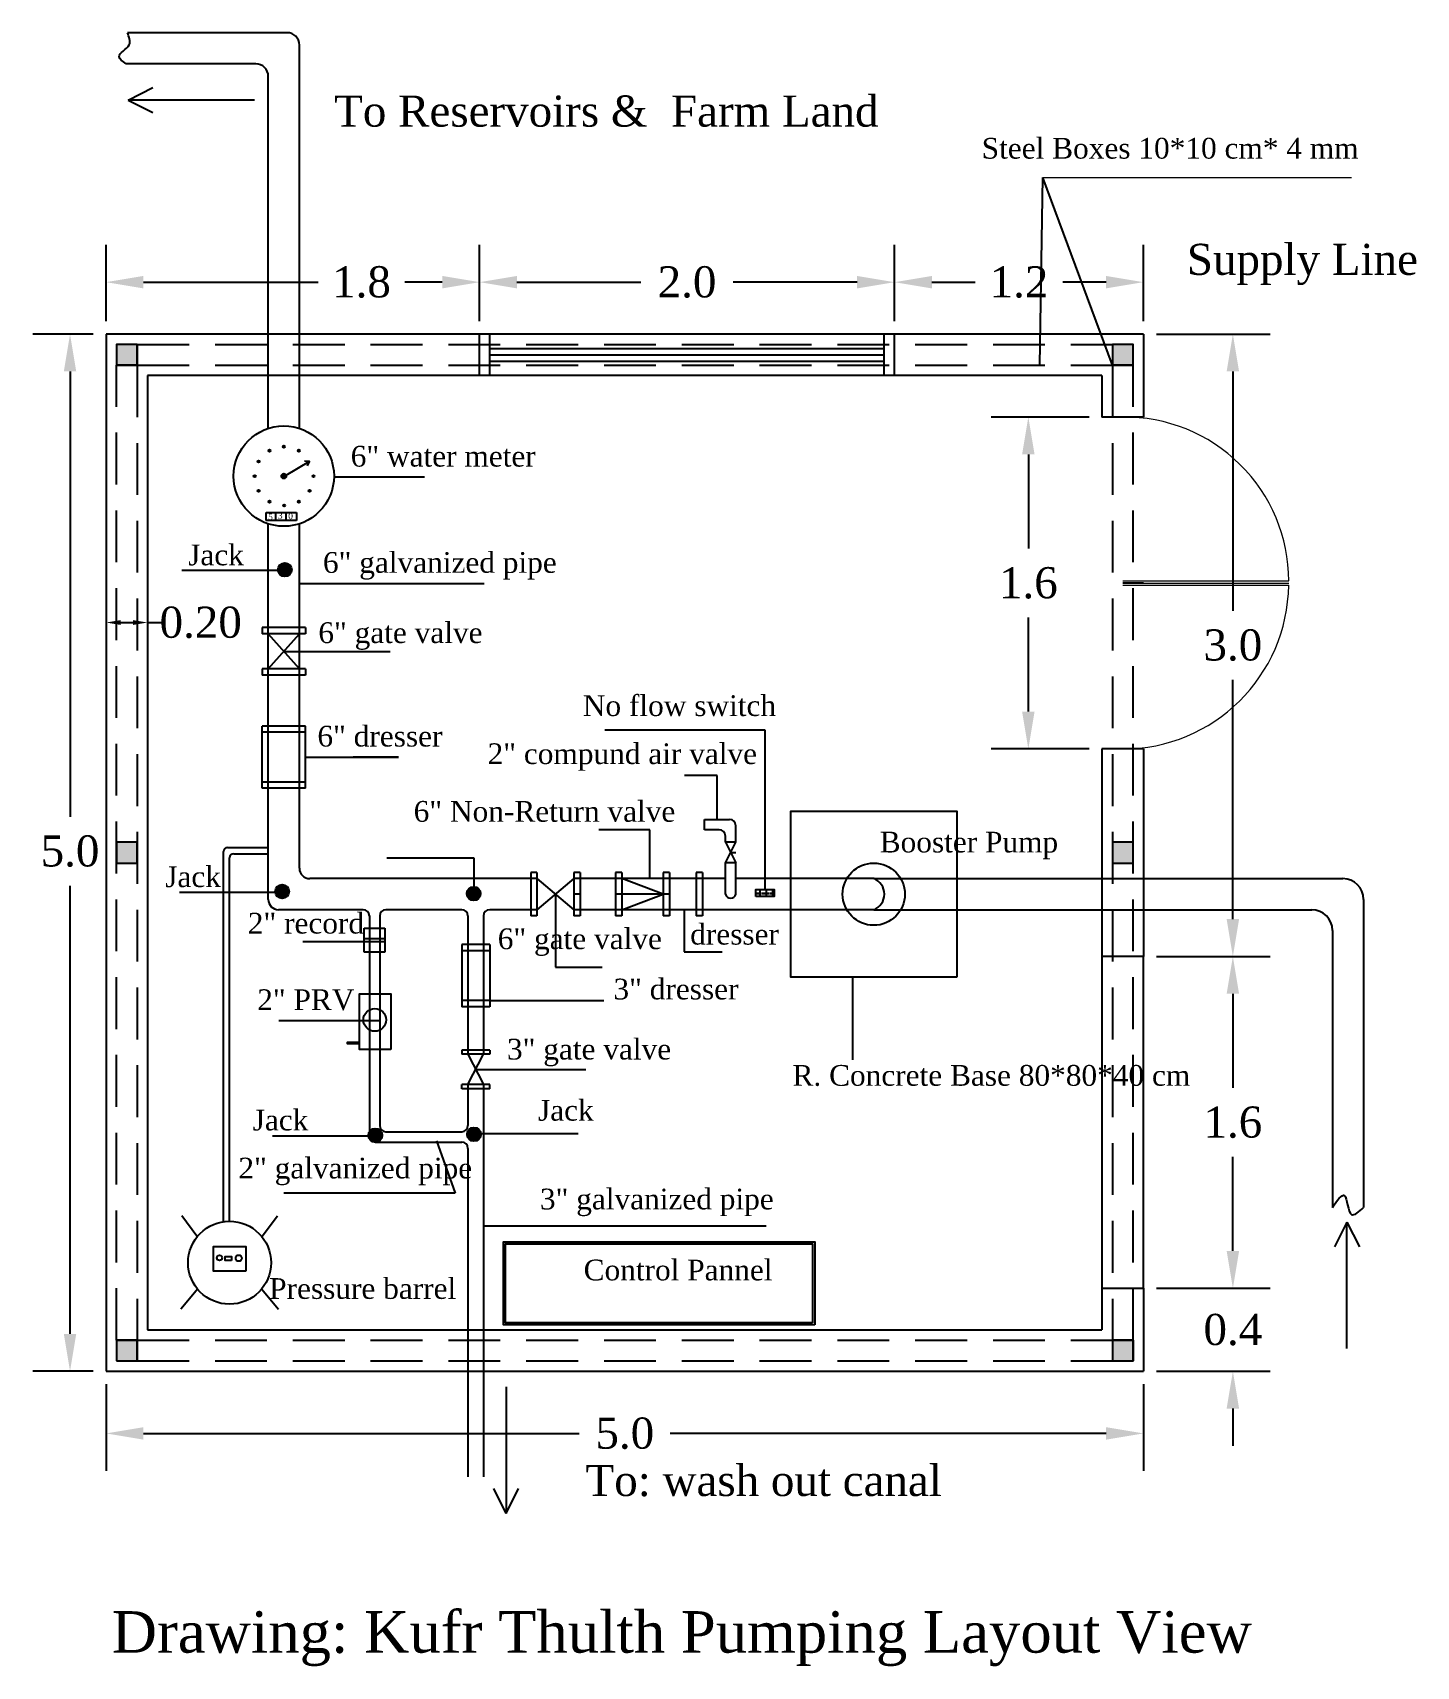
# Model space of a CAD drawing. Header units: inches. Extents: x 159761.98 to 159768.64, y 183476.07 to 183483.94.
import ezdxf

# ---------------------------------------------------------------- set-up
doc = ezdxf.new("R2010")
doc.units = ezdxf.units.IN
doc.header["$MEASUREMENT"] = 0
doc.header["$PDSIZE"] = 2
doc.linetypes.add('HIDDEN', pattern=[0.375, 0.25, -0.125])
doc.layers.add('DIM6', color=180, linetype='Continuous')
doc.styles.add('ATT', font='TXT')
doc.styles.get("Standard").update_dxf_attribs({"font": 'times.ttf', "height": 0.15})
doc.styles.add('style13', font='times.ttf', dxfattribs={"height": 0.04})
doc.dimstyles.new('Copy of dss', dxfattribs={"dimtxt": 0.18, "dimasz": 0.07, "dimexe": 0.18, "dimexo": 0.0625, "dimgap": 0.09, "dimtad": 0, "dimtoh": 1, "dimrnd": 0.05, "dimzin": 0, "dimdsep": 46, "dimtxsty": 'ATT', "dimcen": 0.09, "dimse1": 1, "dimse2": 1, "dimclrd": 8, "dimclrt": 2, "dimadec": 0, "dimazin": 0, "dimtfac": 1, "dimtofl": 0, "dimtmove": 0, "dimatfit": 3, "dimfxl": 0.18, "dimtolj": 1, "dimtzin": 0, "dimarcsym": 0})
doc.dimstyles.get("Standard").update_dxf_attribs({"dimtxt": 0.15, "dimasz": 0.18, "dimexe": 0.18, "dimexo": 0.0625, "dimgap": 0.09, "dimtad": 0, "dimtih": 1, "dimtoh": 1, "dimdec": 1, "dimzin": 0, "dimdsep": 46, "dimtxsty": 'Standard', "dimcen": 0.09, "dimadec": 0, "dimazin": 0, "dimtfac": 1, "dimtdec": 1, "dimtofl": 0, "dimtmove": 0, "dimatfit": 3, "dimfxl": 1, "dimtolj": 1, "dimtzin": 0, "dimarcsym": 0})

# ---------------------------------------------------------------- blocks, each defined once
blk = doc.blocks.new('*D49')
at = {"layer": 'DEFPOINTS', "color": 0, "linetype": 'Continuous', "lineweight": 0, "transparency": 16777216}
for p in [(159762.3291, 183481.145), (159762.5291, 183481.145), (159762.5291, 183481.0992)]:
    blk.add_point(p, dxfattribs=at)
at = {"layer": 'DIM6', "color": 0, "linetype": 'Continuous', "lineweight": -2, "transparency": 16777216}
for p, q in [((159762.3291, 183481.143), (159762.3291, 183481.0977)), ((159762.5291, 183481.143), (159762.5291, 183481.0977))]:
    blk.add_line(p, q, dxfattribs=at)
at = {"layer": 'DIM6', "color": 7, "linetype": 'Continuous', "lineweight": -2, "transparency": 16777216}
for p, q in [((159762.3991, 183481.0992), (159762.4591, 183481.0992)), ((159762.5291, 183481.0992), (159762.5991, 183481.0992))]:
    blk.add_line(p, q, dxfattribs=at)
at = {"layer": 'DIM6', "color": 7, "linetype": 'Continuous', "lineweight": 0, "transparency": 16777216}
for points in [[(159762.3991, 183481.1109), (159762.3991, 183481.0876), (159762.3291, 183481.0992)], [(159762.4591, 183481.1109), (159762.4591, 183481.0876), (159762.5291, 183481.0992)]]:
    blk.add_solid(points, dxfattribs=at)
at = {"layer": 'DIM6', "color": 7, "linetype": 'Continuous', "transparency": 16777216, "insert": (159762.785, 183481.0992), "char_height": 0.15, "attachment_point": 5}
blk.add_mtext('\\A1;0.20', dxfattribs=at)
blk = doc.blocks.new('*D67')
at = {"layer": 'DEFPOINTS', "color": 0, "linetype": 'Continuous', "lineweight": 0, "transparency": 16777216}
for p in [(159764.1291, 183482.74), (159762.3291, 183482.4896), (159764.1291, 183482.4896)]:
    blk.add_point(p, dxfattribs=at)
at = {"layer": 'DIM6', "color": 0, "linetype": 'Continuous', "lineweight": -2, "transparency": 16777216}
for p, q in [((159762.3291, 183482.5521), (159762.3291, 183482.92)), ((159764.1291, 183482.5521), (159764.1291, 183482.92)), ((159762.5091, 183482.74), (159763.3509, 183482.74)), ((159763.9491, 183482.74), (159763.7691, 183482.74))]:
    blk.add_line(p, q, dxfattribs=at)
at = {"layer": 'DIM6', "color": 0, "linetype": 'Continuous', "lineweight": 0, "transparency": 16777216}
for points in [[(159762.5091, 183482.77), (159762.5091, 183482.71), (159762.3291, 183482.74)], [(159763.9491, 183482.77), (159763.9491, 183482.71), (159764.1291, 183482.74)]]:
    blk.add_solid(points, dxfattribs=at)
at = {"layer": 'DIM6', "color": 0, "linetype": 'Continuous', "transparency": 16777216, "insert": (159763.56, 183482.74), "char_height": 0.15, "attachment_point": 5}
blk.add_mtext('\\A1;1.8', dxfattribs=at)
blk = doc.blocks.new('*D68')
at = {"layer": 'DEFPOINTS', "color": 0, "linetype": 'Continuous', "lineweight": 0, "transparency": 16777216}
for p in [(159766.1291, 183482.74), (159764.1291, 183482.4896), (159766.1291, 183482.4896)]:
    blk.add_point(p, dxfattribs=at)
at = {"layer": 'DIM6', "color": 0, "linetype": 'Continuous', "lineweight": -2, "transparency": 16777216}
for p, q in [((159764.1291, 183482.5521), (159764.1291, 183482.92)), ((159766.1291, 183482.5521), (159766.1291, 183482.92)), ((159764.3091, 183482.74), (159764.907, 183482.74)), ((159765.9491, 183482.74), (159765.3512, 183482.74))]:
    blk.add_line(p, q, dxfattribs=at)
at = {"layer": 'DIM6', "color": 0, "linetype": 'Continuous', "lineweight": 0, "transparency": 16777216}
for points in [[(159764.3091, 183482.77), (159764.3091, 183482.71), (159764.1291, 183482.74)], [(159765.9491, 183482.77), (159765.9491, 183482.71), (159766.1291, 183482.74)]]:
    blk.add_solid(points, dxfattribs=at)
at = {"layer": 'DIM6', "color": 0, "linetype": 'Continuous', "transparency": 16777216, "insert": (159765.1291, 183482.74), "char_height": 0.15, "attachment_point": 5}
blk.add_mtext('\\A1;2.0', dxfattribs=at)
blk = doc.blocks.new('*D69')
at = {"layer": 'DEFPOINTS', "color": 0, "linetype": 'Continuous', "lineweight": 0, "transparency": 16777216}
for p in [(159767.3291, 183482.74), (159766.1291, 183482.4896), (159767.3291, 183482.4896)]:
    blk.add_point(p, dxfattribs=at)
at = {"layer": 'DIM6', "color": 0, "linetype": 'Continuous', "lineweight": -2, "transparency": 16777216}
for p, q in [((159766.1291, 183482.5521), (159766.1291, 183482.92)), ((159767.3291, 183482.5521), (159767.3291, 183482.92)), ((159766.3091, 183482.74), (159766.5183, 183482.74)), ((159767.1491, 183482.74), (159766.94, 183482.74))]:
    blk.add_line(p, q, dxfattribs=at)
at = {"layer": 'DIM6', "color": 0, "linetype": 'Continuous', "lineweight": 0, "transparency": 16777216}
for points in [[(159766.3091, 183482.77), (159766.3091, 183482.71), (159766.1291, 183482.74)], [(159767.1491, 183482.77), (159767.1491, 183482.71), (159767.3291, 183482.74)]]:
    blk.add_solid(points, dxfattribs=at)
at = {"layer": 'DIM6', "color": 0, "linetype": 'Continuous', "transparency": 16777216, "insert": (159766.7291, 183482.74), "char_height": 0.15, "attachment_point": 5}
blk.add_mtext('\\A1;1.2', dxfattribs=at)
blk = doc.blocks.new('*D70')
at = {"layer": 'DEFPOINTS', "color": 0, "linetype": 'Continuous', "lineweight": 0, "transparency": 16777216}
for p in [(159762.3291, 183482.4896), (159762.1551, 183477.4896), (159762.3291, 183477.4896)]:
    blk.add_point(p, dxfattribs=at)
at = {"layer": 'DIM6', "color": 0, "linetype": 'Continuous', "lineweight": -2, "transparency": 16777216}
for p, q in [((159762.2666, 183482.4896), (159761.9751, 183482.4896)), ((159762.1551, 183482.3096), (159762.1551, 183480.1631)), ((159762.1551, 183477.6696), (159762.1551, 183479.8301)), ((159762.2666, 183477.4896), (159761.9751, 183477.4896))]:
    blk.add_line(p, q, dxfattribs=at)
at = {"layer": 'DIM6', "color": 0, "linetype": 'Continuous', "lineweight": 0, "transparency": 16777216}
for points in [[(159762.1251, 183482.3096), (159762.1851, 183482.3096), (159762.1551, 183482.4896)], [(159762.1251, 183477.6696), (159762.1851, 183477.6696), (159762.1551, 183477.4896)]]:
    blk.add_solid(points, dxfattribs=at)
at = {"layer": 'DIM6', "color": 0, "linetype": 'Continuous', "transparency": 16777216, "insert": (159762.1551, 183479.9966), "char_height": 0.15, "attachment_point": 5}
blk.add_mtext('\\A1;5.0', dxfattribs=at)
blk = doc.blocks.new('*D71')
at = {"layer": 'DEFPOINTS', "color": 0, "linetype": 'Continuous', "lineweight": 0, "transparency": 16777216}
for p in [(159767.3291, 183482.4896), (159767.3291, 183479.4896), (159767.76, 183479.4896)]:
    blk.add_point(p, dxfattribs=at)
at = {"layer": 'DIM6', "color": 0, "linetype": 'Continuous', "lineweight": -2, "transparency": 16777216}
for p, q in [((159767.3916, 183482.4896), (159767.94, 183482.4896)), ((159767.76, 183482.3096), (159767.76, 183481.1561)), ((159767.76, 183479.6696), (159767.76, 183480.8231)), ((159767.3916, 183479.4896), (159767.94, 183479.4896))]:
    blk.add_line(p, q, dxfattribs=at)
at = {"layer": 'DIM6', "color": 0, "linetype": 'Continuous', "lineweight": 0, "transparency": 16777216}
for points in [[(159767.73, 183482.3096), (159767.79, 183482.3096), (159767.76, 183482.4896)], [(159767.73, 183479.6696), (159767.79, 183479.6696), (159767.76, 183479.4896)]]:
    blk.add_solid(points, dxfattribs=at)
at = {"layer": 'DIM6', "color": 0, "linetype": 'Continuous', "transparency": 16777216, "insert": (159767.76, 183480.9896), "char_height": 0.15, "attachment_point": 5}
blk.add_mtext('\\A1;3.0', dxfattribs=at)
blk = doc.blocks.new('*D72')
at = {"layer": 'DEFPOINTS', "color": 0, "linetype": 'Continuous', "lineweight": 0, "transparency": 16777216}
for p in [(159767.3291, 183479.4896), (159767.3291, 183477.8896), (159767.76, 183477.8896)]:
    blk.add_point(p, dxfattribs=at)
at = {"layer": 'DIM6', "color": 0, "linetype": 'Continuous', "lineweight": -2, "transparency": 16777216}
for p, q in [((159767.3916, 183479.4896), (159767.94, 183479.4896)), ((159767.76, 183479.3096), (159767.76, 183478.8561)), ((159767.76, 183478.0696), (159767.76, 183478.5231)), ((159767.3916, 183477.8896), (159767.94, 183477.8896))]:
    blk.add_line(p, q, dxfattribs=at)
at = {"layer": 'DIM6', "color": 0, "linetype": 'Continuous', "lineweight": 0, "transparency": 16777216}
for points in [[(159767.73, 183479.3096), (159767.79, 183479.3096), (159767.76, 183479.4896)], [(159767.73, 183478.0696), (159767.79, 183478.0696), (159767.76, 183477.8896)]]:
    blk.add_solid(points, dxfattribs=at)
at = {"layer": 'DIM6', "color": 0, "linetype": 'Continuous', "transparency": 16777216, "insert": (159767.76, 183478.6896), "char_height": 0.15, "attachment_point": 5}
blk.add_mtext('\\A1;1.6', dxfattribs=at)
blk = doc.blocks.new('*D73')
at = {"layer": 'DEFPOINTS', "color": 0, "linetype": 'Continuous', "lineweight": 0, "transparency": 16777216}
for p in [(159767.3291, 183477.8896), (159767.3291, 183477.4896), (159767.76, 183477.4896)]:
    blk.add_point(p, dxfattribs=at)
at = {"layer": 'DIM6', "color": 0, "linetype": 'Continuous', "lineweight": -2, "transparency": 16777216}
for p, q in [((159767.76, 183478.0696), (159767.76, 183478.2496)), ((159767.3916, 183477.8896), (159767.94, 183477.8896)), ((159767.3916, 183477.4896), (159767.94, 183477.4896)), ((159767.76, 183477.3096), (159767.76, 183477.1296))]:
    blk.add_line(p, q, dxfattribs=at)
at = {"layer": 'DIM6', "color": 0, "linetype": 'Continuous', "lineweight": 0, "transparency": 16777216}
for points in [[(159767.73, 183478.0696), (159767.79, 183478.0696), (159767.76, 183477.8896)], [(159767.73, 183477.3096), (159767.79, 183477.3096), (159767.76, 183477.4896)]]:
    blk.add_solid(points, dxfattribs=at)
at = {"layer": 'DIM6', "color": 0, "linetype": 'Continuous', "transparency": 16777216, "insert": (159767.76, 183477.6896), "char_height": 0.15, "attachment_point": 5}
blk.add_mtext('\\A1;0.4', dxfattribs=at)
blk = doc.blocks.new('*D74')
at = {"layer": 'DEFPOINTS', "color": 0, "linetype": 'Continuous', "lineweight": 0, "transparency": 16777216}
for p in [(159762.3291, 183477.4896), (159767.3291, 183477.4896), (159767.3291, 183477.19)]:
    blk.add_point(p, dxfattribs=at)
at = {"layer": 'DIM6', "color": 0, "linetype": 'Continuous', "lineweight": -2, "transparency": 16777216}
for p, q in [((159762.3291, 183477.4271), (159762.3291, 183477.01)), ((159767.3291, 183477.4271), (159767.3291, 183477.01)), ((159762.5091, 183477.19), (159764.6099, 183477.19)), ((159767.1491, 183477.19), (159765.0483, 183477.19))]:
    blk.add_line(p, q, dxfattribs=at)
at = {"layer": 'DIM6', "color": 0, "linetype": 'Continuous', "lineweight": 0, "transparency": 16777216}
for points in [[(159762.5091, 183477.22), (159762.5091, 183477.16), (159762.3291, 183477.19)], [(159767.1491, 183477.22), (159767.1491, 183477.16), (159767.3291, 183477.19)]]:
    blk.add_solid(points, dxfattribs=at)
at = {"layer": 'DIM6', "color": 0, "linetype": 'Continuous', "transparency": 16777216, "insert": (159764.8291, 183477.19), "char_height": 0.15, "attachment_point": 5}
blk.add_mtext('\\A1;5.0', dxfattribs=at)
blk = doc.blocks.new('*D75')
at = {"color": 0, "linetype": 'Continuous', "lineweight": -2, "transparency": 16777216}
for p, q in [((159767.0666, 183482.0896), (159766.5942, 183482.0896)), ((159766.7742, 183481.9096), (159766.7742, 183481.4561)), ((159766.7742, 183480.6696), (159766.7742, 183481.1231)), ((159767.0666, 183480.4896), (159766.5942, 183480.4896))]:
    blk.add_line(p, q, dxfattribs=at)
at = {"color": 0, "linetype": 'Continuous', "lineweight": 0, "transparency": 16777216}
for points in [[(159766.7442, 183481.9096), (159766.8042, 183481.9096), (159766.7742, 183482.0896)], [(159766.7442, 183480.6696), (159766.8042, 183480.6696), (159766.7742, 183480.4896)]]:
    blk.add_solid(points, dxfattribs=at)
at = {"layer": 'DEFPOINTS', "color": 0, "linetype": 'Continuous', "lineweight": 0, "transparency": 16777216}
for p in [(159767.1291, 183482.0896), (159766.7742, 183480.4896), (159767.1291, 183480.4896)]:
    blk.add_point(p, dxfattribs=at)
at = {"color": 0, "linetype": 'Continuous', "lineweight": 0, "transparency": 16777216, "insert": (159766.7742, 183481.2896), "char_height": 0.15, "attachment_point": 5}
blk.add_mtext('\\A1;1.6', dxfattribs=at)

msp = doc.modelspace()

# ---------------------------------------------------------------- hatches: boundary and pattern name
at = {"layer": 'DIM6', "linetype": 'Continuous'}
h = msp.add_hatch(color=7, dxfattribs=at)
h.dxf.hatch_style = 1
h.paths.add_polyline_path([(159762.4791, 183482.4396), (159762.3791, 183482.4396), (159762.3791, 183482.3396), (159762.4791, 183482.3396)])
h.paths.add_polyline_path([(159767.2791, 183482.4396), (159767.1791, 183482.4396), (159767.1791, 183482.3396), (159767.2791, 183482.3396)])
h.paths.add_polyline_path([(159767.2791, 183477.6396), (159767.1791, 183477.6396), (159767.1791, 183477.5396), (159767.2791, 183477.5396)])
h.paths.add_polyline_path([(159762.4791, 183477.6396), (159762.3791, 183477.6396), (159762.3791, 183477.5396), (159762.4791, 183477.5396)])
h = msp.add_hatch(color=7, dxfattribs=at)
edge = h.paths.add_edge_path()
edge.add_arc((159763.258, 183481.9277), 0.005, 0, 360)
edge = h.paths.add_edge_path()
edge.add_arc((159763.1161, 183481.9277), 0.005, 0, 360)
edge = h.paths.add_edge_path()
edge.add_arc((159763.1856, 183481.9469), 0.005, 0, 360)
edge = h.paths.add_edge_path()
edge.add_arc((159763.3289, 183481.8048), 0.005, 0, 360)
edge = h.paths.add_edge_path()
edge.add_arc((159763.3099, 183481.7339), 0.005, 0, 360)
edge = h.paths.add_edge_path()
edge.add_arc((159763.258, 183481.682), 0.005, 0, 360)
edge = h.paths.add_edge_path()
edge.add_arc((159763.187, 183481.663), 0.005, 0, 360)
edge = h.paths.add_edge_path()
edge.add_arc((159763.0641, 183481.7339), 0.005, 0, 360)
edge = h.paths.add_edge_path()
edge.add_arc((159763.0451, 183481.8048), 0.005, 0, 360)
edge = h.paths.add_edge_path()
edge.add_arc((159763.0641, 183481.8758), 0.005, 0, 360)
edge = h.paths.add_edge_path()
edge.add_arc((159763.1161, 183481.682), 0.005, 0, 360)
h = msp.add_hatch(color=7, dxfattribs=at)
edge = h.paths.add_edge_path()
edge.add_arc((159763.1856, 183481.805), 0.0119, 0, 360)
h = msp.add_hatch(color=7, dxfattribs=at)
edge = h.paths.add_edge_path()
edge.add_arc((159763.1903, 183481.3537), 0.0334, 0, 360)
h = msp.add_hatch(color=7, dxfattribs=at)
h.dxf.hatch_style = 1
h.paths.add_polyline_path([(159767.2791, 183480.0396), (159767.1791, 183480.0396), (159767.1791, 183479.9396), (159767.2791, 183479.9396)])
h.paths.add_polyline_path([(159762.4791, 183480.0396), (159762.3791, 183480.0396), (159762.3791, 183479.9396), (159762.4791, 183479.9396)])
h = msp.add_hatch(color=7, dxfattribs=at)
edge = h.paths.add_edge_path()
edge.add_arc((159763.1778, 183479.8024), 0.0334, 0, 360)
h = msp.add_hatch(color=7, dxfattribs=at)
edge = h.paths.add_edge_path()
edge.add_arc((159764.1008, 183479.7923), 0.0334, 0, 360)
h = msp.add_hatch(dxfattribs=at)
h.set_pattern_fill('INSUL', scale=0.08, angle=90, style=0)
h.set_pattern_definition([(90, (-23720.217836, 23710.24744), (0.03, 2e-18), []), (90, (-23720.207836, 23710.24744), (0.03, 2e-18), [0.01, -0.01]), (90, (-23720.197836, 23710.24744), (0.03, 2e-18), [0.01, -0.01])])
h.paths.add_polyline_path([(159765.4613, 183479.7787), (159765.4613, 183479.8125), (159765.5493, 183479.8125), (159765.5493, 183479.7787)])
h = msp.add_hatch(color=7, dxfattribs=at)
edge = h.paths.add_edge_path()
edge.add_arc((159764.1022, 183478.6319), 0.0334, 0, 360)
h = msp.add_hatch(color=7, dxfattribs=at)
edge = h.paths.add_edge_path()
edge.add_arc((159763.6265, 183478.6271), 0.0334, 0, 360)

# ---------------------------------------------------------------- linework, layer by layer
at = {"color": 7, "linetype": 'Continuous', "lineweight": 0}
for p, q in [((159766.8444, 183483.2448), (159768.3317, 183483.2448)), ((159767.2291, 183481.2996), (159768.0291, 183481.2996)), ((159767.2291, 183481.2896), (159768.0291, 183481.2896)), ((159767.2291, 183481.2796), (159768.0291, 183481.2796))]:
    msp.add_line(p, q, dxfattribs=at)
for centre, radius, start, end in [((159767.2391, 183481.2997), 0.79, 359.99541, 90.72528), ((159767.2292, 183481.2896), 0.8, 269.99552, 359.28378)]:
    msp.add_arc(centre, radius, start, end, dxfattribs=at)
at = {"layer": 'DIM6', "color": 7, "linetype": 'Continuous'}
for p, q in [((159763.2006, 183483.9428), (159762.4314, 183483.9428)), ((159763.2606, 183482.035), (159763.2606, 183483.8828)), ((159763.0506, 183483.7928), (159762.4251, 183483.7928)), ((159763.1106, 183482.035), (159763.1106, 183483.7328)), ((159762.4346, 183483.618), (159762.5549, 183483.6782)), ((159763.0444, 183483.618), (159762.4346, 183483.618)), ((159762.4346, 183483.618), (159762.5549, 183483.5578)), ((159766.83, 183482.3396), (159766.8444, 183483.2448)), ((159767.1791, 183482.3396), (159766.8444, 183483.2448)), ((159767.3291, 183482.4896), (159762.3291, 183482.4896)), ((159762.3291, 183482.4896), (159762.3291, 183477.4896)), ((159764.1291, 183482.2896), (159764.1291, 183482.4896)), ((159764.1791, 183482.2896), (159764.1791, 183482.4896)), ((159766.0791, 183482.2896), (159766.0791, 183482.4896)), ((159766.1291, 183482.2896), (159766.1291, 183482.4896)), ((159767.3291, 183482.4896), (159766.3291, 183482.4896)), ((159767.3291, 183482.4896), (159767.3291, 183482.0896)), ((159762.3791, 183482.4396), (159762.3791, 183482.3396)), ((159762.4791, 183482.4396), (159762.3791, 183482.4396)), ((159762.4791, 183482.4396), (159762.4791, 183482.3396)), ((159764.1791, 183482.4196), (159766.0791, 183482.4196)), ((159764.1791, 183482.3896), (159766.0791, 183482.3896)), ((159767.2791, 183482.4396), (159767.1791, 183482.4396)), ((159762.4791, 183482.3396), (159762.3791, 183482.3396)), ((159762.5291, 183482.2896), (159762.5291, 183477.6896)), ((159767.1291, 183482.2896), (159762.5291, 183482.2896)), ((159764.1791, 183482.3596), (159766.0791, 183482.3596)), ((159767.1291, 183482.2896), (159767.1291, 183482.0896)), ((159767.2791, 183482.3396), (159767.1791, 183482.3396)), ((159767.3291, 183482.0896), (159767.1291, 183482.0896)), ((159763.1969, 183481.809), (159763.3085, 183481.876)), ((159763.3085, 183481.876), (159763.2852, 183481.8763)), ((159763.3085, 183481.876), (159763.2978, 183481.8553)), ((159763.4275, 183481.8017), (159763.8631, 183481.8017)), ((159763.1001, 183481.5904), (159763.1001, 183481.6301)), ((159763.1001, 183481.6301), (159763.246, 183481.6301)), ((159763.246, 183481.5904), (159763.1001, 183481.5904)), ((159763.146, 183481.6301), (159763.146, 183481.5904)), ((159763.196, 183481.6301), (159763.196, 183481.5904)), ((159763.246, 183481.6301), (159763.246, 183481.5904)), ((159763.1106, 183479.7646), (159763.1106, 183481.5751)), ((159763.2606, 183479.9146), (159763.2606, 183481.5751)), ((159763.186, 183481.3495), (159762.6946, 183481.3495)), ((159764.1507, 183481.286), (159763.2566, 183481.286)), ((159767.3291, 183481.2896), (159767.2291, 183481.2896)), ((159763.0806, 183481.0753), (159763.0806, 183481.0453)), ((159763.2906, 183481.0753), (159763.0806, 183481.0753)), ((159763.2906, 183481.0453), (159763.0806, 183481.0453)), ((159763.2606, 183480.8753), (159763.1106, 183481.0453)), ((159763.1106, 183480.8753), (159763.2606, 183481.0453)), ((159763.2906, 183481.0753), (159763.2906, 183481.0453)), ((159763.1856, 183480.9603), (159763.6983, 183480.9603)), ((159763.2906, 183480.8753), (159763.0806, 183480.8753)), ((159763.0806, 183480.8753), (159763.0806, 183480.8453)), ((159763.2906, 183480.8753), (159763.2906, 183480.8453)), ((159763.2906, 183480.8453), (159763.0806, 183480.8453)), ((159763.2906, 183480.5999), (159763.0806, 183480.5999)), ((159763.0806, 183480.2999), (159763.0806, 183480.5999)), ((159763.2906, 183480.5699), (159763.0806, 183480.5699)), ((159763.2906, 183480.2999), (159763.2906, 183480.5999)), ((159765.5053, 183480.5802), (159764.7333, 183480.5802)), ((159765.5053, 183479.8125), (159765.5053, 183480.5802)), ((159767.3291, 183480.4896), (159767.1291, 183480.4896)), ((159767.1291, 183480.4896), (159767.1291, 183479.4896)), ((159767.3291, 183480.4896), (159767.3291, 183479.4896)), ((159763.2906, 183480.4499), (159763.7379, 183480.4499)), ((159763.7379, 183480.4499), (159763.5191, 183480.4499)), ((159763.2906, 183480.3299), (159763.0806, 183480.3299)), ((159765.2739, 183480.3615), (159765.1176, 183480.3615)), ((159765.2739, 183480.1498), (159765.2739, 183480.3615)), ((159763.2906, 183480.2999), (159763.0806, 183480.2999)), ((159764.9492, 183480.0993), (159764.7032, 183480.0993)), ((159764.9492, 183479.8646), (159764.9492, 183480.0993)), ((159765.2136, 183480.0998), (159765.2136, 183480.1498)), ((159765.2136, 183480.1498), (159765.3342, 183480.1498)), ((159765.2842, 183480.0998), (159765.2136, 183480.0998)), ((159765.3642, 183480.0402), (159765.3642, 183480.1198)), ((159762.9142, 183480.0146), (159763.1106, 183480.0146)), ((159765.3142, 183480.0402), (159765.3142, 183480.0698)), ((159765.3642, 183480.0402), (159765.3142, 183480.0402)), ((159765.3142, 183480.0402), (159765.3642, 183479.9402)), ((159765.3142, 183479.9402), (159765.3642, 183480.0402)), ((159762.8942, 183478.25), (159762.8942, 183479.9946)), ((159762.9242, 183478.25), (159762.9242, 183479.9646)), ((159762.9442, 183479.9846), (159763.1106, 183479.9846)), ((159764.1032, 183479.963), (159763.6827, 183479.963)), ((159764.1032, 183479.7937), (159764.1032, 183479.963)), ((159765.3142, 183479.7896), (159765.3142, 183479.9402)), ((159765.3642, 183479.9402), (159765.3142, 183479.9402)), ((159765.3642, 183479.9402), (159765.3142, 183479.9402)), ((159765.3392, 183479.9902), (159765.3642, 183479.9902)), ((159765.3642, 183479.9902), (159765.3642, 183479.9902)), ((159765.3642, 183479.7896), (159765.3642, 183479.9402)), ((159764.4055, 183479.8646), (159763.3106, 183479.8646)), ((159764.3755, 183479.8946), (159764.3755, 183479.6846)), ((159764.4055, 183479.8946), (159764.3755, 183479.8946)), ((159764.4055, 183479.8946), (159764.4055, 183479.6846)), ((159764.4055, 183479.8646), (159764.5842, 183479.7146)), ((159764.5842, 183479.8646), (159764.4055, 183479.7146)), ((159764.6142, 183479.8946), (159764.5842, 183479.8946)), ((159764.5842, 183479.8946), (159764.5842, 183479.6846)), ((159765.3142, 183479.8646), (159764.5842, 183479.8646)), ((159764.6142, 183479.8946), (159764.6142, 183479.6846)), ((159764.8142, 183479.8946), (159764.7842, 183479.8946)), ((159764.7842, 183479.8946), (159764.7842, 183479.6846)), ((159764.8142, 183479.8946), (159764.8142, 183479.6846)), ((159765.0142, 183479.7896), (159764.8142, 183479.8646)), ((159765.0142, 183479.8946), (159765.0142, 183479.6846)), ((159765.0442, 183479.8946), (159765.0142, 183479.8946)), ((159765.0442, 183479.8946), (159765.0442, 183479.6846)), ((159765.1737, 183479.8946), (159765.1737, 183479.6846)), ((159765.2037, 183479.8946), (159765.1737, 183479.8946)), ((159765.2037, 183479.8946), (159765.2037, 183479.6846)), ((159766.0291, 183479.8646), (159765.3642, 183479.8646)), ((159766.0291, 183479.8646), (159768.29, 183479.8646)), ((159763.1736, 183479.7982), (159762.6822, 183479.7982)), ((159764.4948, 183479.7896), (159764.4948, 183479.438)), ((159764.6142, 183479.7896), (159764.5842, 183479.7896)), ((159765.0442, 183479.7896), (159764.7842, 183479.7896)), ((159764.8142, 183479.7146), (159765.0142, 183479.7896)), ((159763.5679, 183479.7146), (159763.1606, 183479.7146)), ((159764.0429, 183479.7146), (159763.6779, 183479.7146)), ((159764.4055, 183479.7146), (159764.1779, 183479.7146)), ((159766.0291, 183479.7146), (159764.5842, 183479.7146)), ((159765.1151, 183479.7146), (159765.1151, 183479.5119)), ((159766.0291, 183479.7146), (159768.14, 183479.7146)), ((159768.39, 183479.7646), (159768.39, 183478.2792)), ((159763.5726, 183479.5102), (159763.5726, 183479.6257)), ((159763.5726, 183479.6257), (159763.6725, 183479.6257)), ((159763.5979, 183479.6846), (159763.5979, 183478.6243)), ((159763.6479, 183479.6846), (159763.6479, 183478.6743)), ((159763.6725, 183479.6257), (159763.6725, 183479.5102)), ((159764.0729, 183479.6846), (159764.0729, 183479.018)), ((159764.1479, 183479.6846), (159764.1479, 183479.018)), ((159764.4055, 183479.6846), (159764.3755, 183479.6846)), ((159764.6142, 183479.6846), (159764.5842, 183479.6846)), ((159764.8142, 183479.6846), (159764.7842, 183479.6846)), ((159765.0442, 183479.6846), (159765.0142, 183479.6846)), ((159765.2037, 183479.6846), (159765.1737, 183479.6846)), ((159768.24, 183479.6146), (159768.24, 183478.2792)), ((159763.5726, 183479.5602), (159763.2772, 183479.5602)), ((159763.5726, 183479.5757), (159763.6725, 183479.5757)), ((159763.6725, 183479.5602), (159763.5726, 183479.5602)), ((159764.0429, 183479.5464), (159764.0429, 183479.2464)), ((159764.1779, 183479.5464), (159764.0429, 183479.5464)), ((159764.1779, 183479.5464), (159764.1779, 183479.2464)), ((159763.6725, 183479.5102), (159763.5726, 183479.5102)), ((159764.1779, 183479.5164), (159764.0429, 183479.5164)), ((159765.1151, 183479.5119), (159765.2981, 183479.5119)), ((159764.4948, 183479.438), (159764.7208, 183479.438)), ((159765.9289, 183478.9904), (159765.9289, 183479.3896)), ((159764.1779, 183479.2764), (159764.0429, 183479.2764)), ((159764.1779, 183479.2464), (159764.0429, 183479.2464)), ((159764.1779, 183479.2764), (159764.7283, 183479.2764)), ((159763.6479, 183479.1795), (159763.1621, 183479.1795)), ((159764.1779, 183479.038), (159764.0429, 183479.038)), ((159764.0429, 183479.038), (159764.0429, 183479.018)), ((159764.1779, 183479.018), (159764.0429, 183479.018)), ((159764.0729, 183479.018), (159764.1479, 183478.8716)), ((159764.0729, 183478.8716), (159764.1479, 183479.018)), ((159764.1779, 183479.038), (159764.1779, 183479.018)), ((159764.1104, 183478.9448), (159764.6419, 183478.9448)), ((159764.1779, 183478.8716), (159764.0429, 183478.8716)), ((159764.0429, 183478.8516), (159764.0429, 183478.8716)), ((159764.1779, 183478.8516), (159764.0429, 183478.8516)), ((159764.0729, 183478.8716), (159764.0729, 183478.6743)), ((159764.1479, 183478.8716), (159764.1479, 183476.98)), ((159764.1779, 183478.8516), (159764.1779, 183478.8716)), ((159763.6223, 183478.6229), (159763.1309, 183478.6229)), ((159763.6279, 183478.5943), (159764.0429, 183478.5943)), ((159763.6779, 183478.6443), (159764.0429, 183478.6443)), ((159763.9219, 183478.6001), (159764.0119, 183478.3479)), ((159764.1141, 183478.6366), (159764.6039, 183478.6366)), ((159764.0729, 183478.5643), (159764.0729, 183476.98)), ((159764.0119, 183478.3479), (159763.1859, 183478.3479)), ((159762.7662, 183478.1411), (159762.6932, 183478.239)), ((159762.8942, 183478.2109), (159762.8942, 183478.25)), ((159762.9242, 183478.2131), (159762.9242, 183478.25)), ((159763.082, 183478.1411), (159763.1551, 183478.239)), ((159768.31, 183478.209), (159768.2498, 183478.0888)), ((159768.31, 183477.5992), (159768.31, 183478.209)), ((159768.31, 183478.209), (159768.3702, 183478.0888)), ((159764.1479, 183478.19), (159765.51, 183478.19)), ((159762.7704, 183477.8868), (159762.689, 183477.7888)), ((159763.0779, 183477.8868), (159763.1592, 183477.7888)), ((159767.1291, 183477.8896), (159767.1291, 183477.6896)), ((159767.3291, 183477.8896), (159767.3291, 183477.4896)), ((159762.5291, 183477.6896), (159767.1291, 183477.6896)), ((159767.1791, 183477.6896), (159767.1791, 183477.6396)), ((159762.3791, 183477.6396), (159762.4791, 183477.6396)), ((159762.3791, 183477.6396), (159762.3791, 183477.5396)), ((159762.4791, 183477.6396), (159762.4791, 183477.5396)), ((159767.1791, 183477.6396), (159767.1791, 183477.5396)), ((159767.1791, 183477.6396), (159767.2791, 183477.6396)), ((159767.2791, 183477.6396), (159767.2791, 183477.5396)), ((159762.3291, 183477.4896), (159767.3291, 183477.4896)), ((159762.3791, 183477.5396), (159762.4791, 183477.5396)), ((159764.2574, 183477.4142), (159764.2574, 183476.8044)), ((159764.2574, 183476.8044), (159764.1972, 183476.9246)), ((159764.2574, 183476.8044), (159764.3175, 183476.9246))]:
    msp.add_line(p, q, dxfattribs=at)
at = {"layer": 'DIM6', "color": 7, "linetype": 'HIDDEN'}
for p, q in [((159762.4791, 183482.4396), (159767.1791, 183482.4396)), ((159762.3791, 183477.6396), (159762.3791, 183482.3396)), ((159762.4791, 183482.3396), (159762.4791, 183477.6396)), ((159762.4791, 183482.3396), (159767.1791, 183482.3396)), ((159767.1791, 183482.3396), (159767.1791, 183477.6896)), ((159767.2791, 183477.6396), (159767.2791, 183482.3396)), ((159762.4791, 183477.6396), (159767.1791, 183477.6396)), ((159762.4791, 183477.5396), (159767.1791, 183477.5396))]:
    msp.add_line(p, q, dxfattribs=at)
at = {"layer": 'DIM6', "color": 7, "linetype": 'Continuous'}
for points in [[(159762.3791, 183482.3396), (159762.4791, 183482.3396), (159762.4791, 183482.4396), (159762.3791, 183482.4396)], [(159767.1791, 183482.3396), (159767.2791, 183482.3396), (159767.2791, 183482.4396), (159767.1791, 183482.4396)], [(159766.4291, 183479.3896), (159765.6291, 183479.3896), (159765.6291, 183480.1896), (159766.4291, 183480.1896)], [(159762.3791, 183479.9396), (159762.4791, 183479.9396), (159762.4791, 183480.0396), (159762.3791, 183480.0396)], [(159767.1791, 183479.9396), (159767.2791, 183479.9396), (159767.2791, 183480.0396), (159767.1791, 183480.0396)], [(159765.4613, 183479.7787), (159765.4613, 183479.8125), (159765.5493, 183479.8125), (159765.5493, 183479.7787)], [(159767.1291, 183477.8896), (159767.3291, 183477.8896), (159767.3291, 183479.4896), (159767.1291, 183479.4896)], [(159763.7021, 183479.0406), (159763.5504, 183479.0406), (159763.5504, 183479.3099), (159763.7021, 183479.3099)], [(159763.5504, 183479.075), (159763.4913, 183479.075), (159763.4913, 183479.0692), (159763.5504, 183479.0692)], [(159763.0022, 183477.972), (159762.8461, 183477.972), (159762.8461, 183478.0912), (159763.0022, 183478.0912)], [(159762.9341, 183478.0235), (159762.9031, 183478.0235), (159762.9031, 183478.043), (159762.9341, 183478.043)], [(159765.7443, 183477.7133), (159764.2443, 183477.7133), (159764.2443, 183478.1133), (159765.7443, 183478.1133)], [(159765.7343, 183477.7233), (159764.2543, 183477.7233), (159764.2543, 183478.1033), (159765.7343, 183478.1033)], [(159762.3791, 183477.5396), (159762.4791, 183477.5396), (159762.4791, 183477.6396), (159762.3791, 183477.6396)], [(159767.1791, 183477.5396), (159767.2791, 183477.5396), (159767.2791, 183477.6396), (159767.1791, 183477.6396)]]:
    msp.add_lwpolyline(points, close=True, dxfattribs=at)
for centre, radius in [((159763.1856, 183481.805), 0.2419), ((159763.1161, 183481.9277), 0.005), ((159763.1856, 183481.9469), 0.005), ((159763.258, 183481.9277), 0.005), ((159763.0641, 183481.8758), 0.005), ((159763.1856, 183481.805), 0.0119), ((159763.0451, 183481.8048), 0.005), ((159763.0641, 183481.7339), 0.005), ((159763.3099, 183481.7339), 0.005), ((159763.3289, 183481.8048), 0.005), ((159763.1161, 183481.682), 0.005), ((159763.187, 183481.663), 0.005), ((159763.258, 183481.682), 0.005), ((159763.1903, 183481.3537), 0.0334), ((159766.0291, 183479.7896), 0.15), ((159763.1778, 183479.8024), 0.0334), ((159764.1008, 183479.7923), 0.0334), ((159763.6241, 183479.1836), 0.0549), ((159764.1022, 183478.6319), 0.0334), ((159763.6265, 183478.6271), 0.0334), ((159762.9241, 183478.0131), 0.2), ((159762.8755, 183478.0361), 0.0126), ((159762.9685, 183478.0349), 0.0149)]:
    msp.add_circle(centre, radius, dxfattribs=at)
for centre, radius, start, end in [((159763.2006, 183483.8828), 0.06, 0, 90), ((159763.0506, 183483.7328), 0.06, 360, 90), ((159765.2842, 183480.0698), 0.03, 0, 90), ((159765.3342, 183480.1198), 0.03, 0, 90), ((159762.9142, 183479.9946), 0.02, 90, 180), ((159762.9442, 183479.9646), 0.02, 90, 180), ((159763.3106, 183479.9146), 0.05, 180, 270), ((159765.9997, 183479.7896), 0.0806, 291.43163, 68.56837), ((159768.29, 183479.7646), 0.1, 360, 90), ((159765.3392, 183479.7964), 0.0259, 195.07184, 344.92816), ((159763.1606, 183479.7646), 0.05, 180, 270), ((159763.5679, 183479.6846), 0.03, 0, 90), ((159763.6779, 183479.6846), 0.03, 90, 180), ((159764.0429, 183479.6846), 0.03, 0, 90), ((159764.1779, 183479.6846), 0.03, 90, 180), ((159768.14, 183479.6146), 0.1, 0, 90), ((159763.6779, 183478.6743), 0.03, 180, 270), ((159764.0429, 183478.6743), 0.03, 270, 0), ((159763.6279, 183478.6243), 0.03, 180, 270), ((159764.0429, 183478.5643), 0.03, 0, 90)]:
    msp.add_arc(centre, radius, start, end, dxfattribs=at)
for points in [[(159762.4251, 183483.7928), (159762.3913, 183483.8275), (159762.4401, 183483.8838), (159762.4314, 183483.9428)], [(159768.24, 183478.2792), (159768.2979, 183478.3368), (159768.332, 183478.2456), (159768.39, 183478.2792)]]:
    msp.add_spline(points, degree=3, dxfattribs=at)
for p in [(159763.1147, 183481.9279), (159763.1161, 183481.9277), (159763.1856, 183481.9469), (159763.2566, 183481.9279), (159763.258, 183481.9277), (159763.0627, 183481.876), (159763.0641, 183481.8758), (159763.3085, 183481.876), (159763.0437, 183481.805), (159763.0451, 183481.8048), (159763.3275, 183481.805), (159763.3289, 183481.8048), (159763.0627, 183481.7341), (159763.0641, 183481.7339), (159763.1147, 183481.6822), (159763.1161, 183481.682), (159763.1856, 183481.6632), (159763.187, 183481.663), (159763.2566, 183481.6822), (159763.258, 183481.682), (159763.3085, 183481.7341), (159763.3099, 183481.7339)]:
    msp.add_point(p, dxfattribs=at)

# ---------------------------------------------------------------- texts
at = {"layer": 'DIM6', "color": 7, "linetype": 'Continuous', "style": 'style13'}
for s, height, p in [('To Reservoirs &  Farm Land ', 0.15, (159763.4282, 183483.4898)), ('Steel Boxes 10*10 cm* 4 mm', 0.1, (159766.5493, 183483.3356)), ('Supply Line ', 0.15, (159767.5382, 183482.7751)), ('6" water meter', 0.1, (159763.508, 183481.851)), ('5', 0.03, (159763.1101, 183481.594)), ('3', 0.03, (159763.157, 183481.6)), ('0', 0.03, (159763.2069, 183481.5976)), ('Jack', 0.1, (159762.7246, 183481.3751)), ('6" galvanized pipe', 0.1, (159763.3742, 183481.3388)), ('6" gate valve', 0.1, (159763.352, 183481.0003)), ('No flow switch', 0.1, (159764.6269, 183480.6484)), ('6" dresser', 0.1, (159763.3475, 183480.5014)), ('2" compund air valve', 0.1, (159764.1677, 183480.4168)), ('6" Non-Return valve', 0.1, (159763.8114, 183480.1387)), ('Booster Pump', 0.1, (159766.0578, 183479.9908)), ('Jack', 0.1, (159762.614, 183479.8238)), ('2" record', 0.1, (159763.0119, 183479.5998)), ('6" gate valve', 0.1, (159764.2167, 183479.5247)), ('dresser', 0.1, (159765.1443, 183479.5467)), ('3" dresser', 0.1, (159764.7744, 183479.2823)), ('2" PRV', 0.1, (159763.0573, 183479.231)), ('3" gate valve', 0.1, (159764.2612, 183478.9926)), ('R. Concrete Base 80*80*40 cm', 0.1, (159765.6375, 183478.866)), ('Jack', 0.1, (159763.0356, 183478.6507)), ('Jack', 0.1, (159764.4108, 183478.6977)), ('2" galvanized pipe', 0.1, (159762.9666, 183478.4192)), ('3" galvanized pipe', 0.1, (159764.42, 183478.27)), ('Control Pannel', 0.1, (159764.6308, 183477.9279)), ('Pressure barrel', 0.1, (159763.115, 183477.8387)), ('To: wash out canal', 0.15, (159764.6398, 183476.8883))]:
    msp.add_text(s, height=height, dxfattribs=at).set_placement(p)
at = {"layer": 'DIM6', "color": 7, "linetype": 'Continuous'}
msp.add_text('Drawing: Kufr Thulth Pumping Layout View', height=0.2, dxfattribs=at).set_placement((159762.356, 183476.1332))

# ---------------------------------------------------------------- dimensions: what is measured, and where the dimension line sits
at = {"color": 7, "linetype": 'Continuous', "lineweight": 0}
dim = msp.add_linear_dim(base=(159766.7742, 183480.4896), p1=(159767.1291, 183482.0896), p2=(159767.1291, 183480.4896), angle=90, dimstyle='Standard', dxfattribs=at)
dim.commit()
dim.dimension.update_dxf_attribs({"geometry": '*D75', "text_midpoint": (159766.7742, 183481.2896)})
at = {"layer": 'DIM6', "color": 7, "linetype": 'Continuous'}
dim = msp.add_linear_dim(base=(159764.1291, 183482.74), p1=(159762.3291, 183482.4896), p2=(159764.1291, 183482.4896), dimstyle='Standard', dxfattribs=at)
dim.commit()
dim.dimension.update_dxf_attribs({"geometry": '*D67', "text_midpoint": (159763.56, 183482.74), "dimtype": 160})
for base, p1, p2, picture, middle in [((159766.1291, 183482.74), (159764.1291, 183482.4896), (159766.1291, 183482.4896), '*D68', (159765.1291, 183482.74)), ((159767.3291, 183482.74), (159766.1291, 183482.4896), (159767.3291, 183482.4896), '*D69', (159766.7291, 183482.74))]:
    dim = msp.add_linear_dim(base=base, p1=p1, p2=p2, dimstyle='Standard', override={"dimtmove": 1}, dxfattribs=at)
    dim.commit()
    dim.dimension.update_dxf_attribs({"geometry": picture, "text_midpoint": middle})
dim = msp.add_linear_dim(base=(159762.1551, 183477.4896), p1=(159762.3291, 183482.4896), p2=(159762.3291, 183477.4896), angle=90, dimstyle='Standard', dxfattribs=at)
dim.commit()
dim.dimension.update_dxf_attribs({"geometry": '*D70', "text_midpoint": (159762.1551, 183479.9966), "dimtype": 160})
dim = msp.add_linear_dim(base=(159767.76, 183479.4896), p1=(159767.3291, 183482.4896), p2=(159767.3291, 183479.4896), angle=90, dimstyle='Standard', dxfattribs=at)
dim.commit()
dim.dimension.update_dxf_attribs({"geometry": '*D71', "text_midpoint": (159767.76, 183480.9896)})
dim = msp.add_aligned_dim(p1=(159762.3291, 183481.145), p2=(159762.5291, 183481.145), distance=-0.0458, dimstyle='Copy of dss', override={"dimtxt": 0.05, "dimexe": 0.0015, "dimexo": 0.002, "dimgap": 0, "dimtoh": 0, "dimtxsty": 'Standard', "dimse1": 0, "dimse2": 0, "dimclrd": 7, "dimclrt": 7, "dimfxl": 0}, dxfattribs=at)
dim.commit()
dim.dimension.update_dxf_attribs({"geometry": '*D49', "text_midpoint": (159762.785, 183481.0992)})
for base, p1, p2, picture, middle in [((159767.76, 183477.8896), (159767.3291, 183479.4896), (159767.3291, 183477.8896), '*D72', (159767.76, 183478.6896)), ((159767.76, 183477.4896), (159767.3291, 183477.8896), (159767.3291, 183477.4896), '*D73', (159767.76, 183477.6896))]:
    dim = msp.add_linear_dim(base=base, p1=p1, p2=p2, angle=90, dimstyle='Standard', override={"dimtmove": 1}, dxfattribs=at)
    dim.commit()
    dim.dimension.update_dxf_attribs({"geometry": picture, "text_midpoint": middle})
dim = msp.add_linear_dim(base=(159767.3291, 183477.19), p1=(159762.3291, 183477.4896), p2=(159767.3291, 183477.4896), dimstyle='Standard', dxfattribs=at)
dim.commit()
dim.dimension.update_dxf_attribs({"geometry": '*D74', "text_midpoint": (159764.8291, 183477.19)})

doc.saveas('drawing.dxf')
